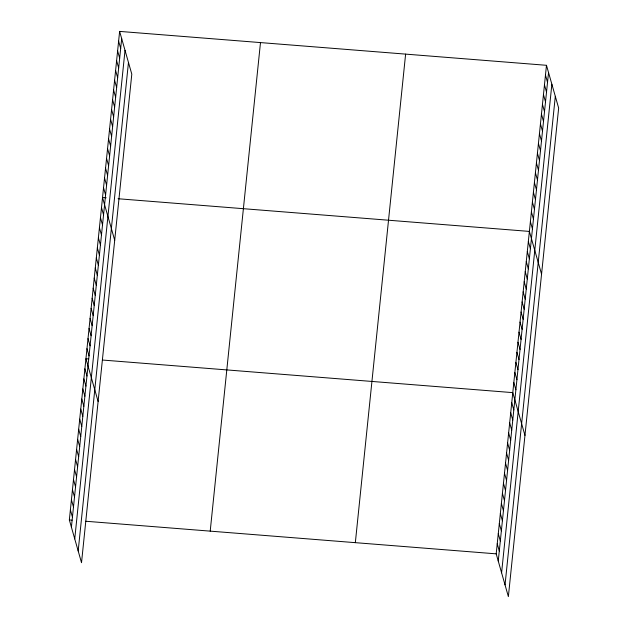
<?xml version="1.0" encoding="UTF-8"?>
<svg xmlns="http://www.w3.org/2000/svg" width="628" height="628" viewBox="0 0 628 628"><rect width="100%" height="100%" fill="white"/><g stroke="black" fill="none" stroke-linecap="round" stroke-linejoin="round"><path stroke-width="0.94" d="M119.626 31.4L131.802 74.151L81.522 562.696L69.347 519.945L119.626 31.4L546.478 65.304L558.653 108.055L508.374 596.6L496.199 553.849L546.478 65.304M71.404 527.167L121.683 38.622M74.748 538.895L125.019 50.342M78.186 550.968L128.465 62.423M210.207 531.139L260.487 42.586M355.338 542.663L405.617 54.118M498.255 561.071L548.534 72.526M501.591 572.799L551.871 84.246M505.038 584.88L555.309 96.327M106.187 197.796L102.529 197.506L114.704 240.257M118.08 198.738L529.38 231.41L541.556 274.161M88.681 358.941L85.942 358.729L98.117 401.473M102.403 360.032L512.786 392.633L524.969 435.377M69.347 519.945L72.094 520.165M85.808 521.256L496.199 553.849M545.473 75.077L547.53 82.299M544.46 84.843L546.517 92.065M543.456 94.616L545.512 101.838M542.451 104.389L544.507 111.611M541.446 114.163L543.503 121.377M540.441 123.928L542.498 131.15M539.436 133.701L541.493 140.923M538.432 143.474L540.488 150.696M537.427 153.24L539.483 160.462M536.422 163.013L538.479 170.235M535.417 172.786L537.474 180.008M534.404 182.56L536.469 189.774M533.4 192.325L535.456 199.547M532.395 202.098L534.452 209.32M531.39 211.871L533.447 219.094M530.385 221.637L532.442 228.859M528.344 241.49L530.401 248.712M527.308 251.561L529.365 258.783M526.272 261.641L528.329 268.863M525.236 271.712L527.292 278.934M524.199 281.791L526.256 289.013M523.155 291.871L525.212 299.093M522.119 301.942L524.176 309.164M521.083 312.022L523.14 319.244M520.047 322.093L522.104 329.315M519.011 332.173L521.067 339.395M517.974 342.252L520.031 349.474M516.938 352.324L518.995 359.546M515.902 362.403L517.959 369.625M514.866 372.475L516.923 379.697M513.83 382.554L515.886 389.776M511.749 402.705L513.806 409.927M510.713 412.784L512.77 420.006M509.677 422.864L511.734 430.078M508.641 432.935L510.697 440.157M507.605 443.015L509.661 450.237M506.568 453.086L508.625 460.308M505.532 463.166L507.589 470.388M504.496 473.245L506.553 480.459M503.46 483.317L505.516 490.539M502.416 493.396L504.48 500.618M501.38 503.468L503.436 510.69M500.343 513.547L502.4 520.769M499.307 523.626L501.364 530.841M498.271 533.698L500.328 540.92M497.235 543.777L499.291 550.999M118.621 41.173L120.678 48.395M117.617 50.939L119.673 58.161M116.612 60.712L118.668 67.934M115.599 70.485L117.664 77.707M114.594 80.258L116.651 87.473M113.59 90.024L115.646 97.246M112.585 99.797L114.641 107.019M111.58 109.57L113.637 116.792M110.575 119.336L112.632 126.558M109.57 129.109L111.627 136.331M108.566 138.882L110.622 146.104M107.561 148.648L109.617 155.87M106.556 158.421L108.613 165.643M105.551 168.194L107.608 175.416M104.538 177.967L106.595 185.189M103.534 187.733L105.59 194.955M101.493 207.585L103.549 214.807M100.456 217.657L102.513 224.879M99.42 227.736L101.477 234.958M98.384 237.808L100.441 245.03M97.348 247.887L99.405 255.109M96.312 257.967L98.368 265.189M95.275 268.038L97.332 275.26M94.231 278.118L96.296 285.34M93.195 288.189L95.252 295.411M92.159 298.269L94.216 305.491M91.123 308.348L93.18 315.57M90.087 318.42L92.143 325.642M89.05 328.499L91.107 335.721M88.014 338.571L90.071 345.793M86.978 348.65L89.035 355.872M84.906 368.801L86.962 376.023M83.869 378.88L85.926 386.102M82.825 388.952L84.882 396.174M81.789 399.031L83.846 406.253M80.753 409.111L82.81 416.333M79.717 419.182L81.773 426.404M78.681 429.262L80.737 436.484M77.644 439.341L79.701 446.555M76.608 449.413L78.665 456.635M75.572 459.492L77.629 466.714M74.536 469.563L76.592 476.785M73.5 479.643L75.556 486.865M72.456 489.722L74.512 496.936M71.419 499.794L73.476 507.016M70.383 509.873L72.44 517.095"/></g></svg>
